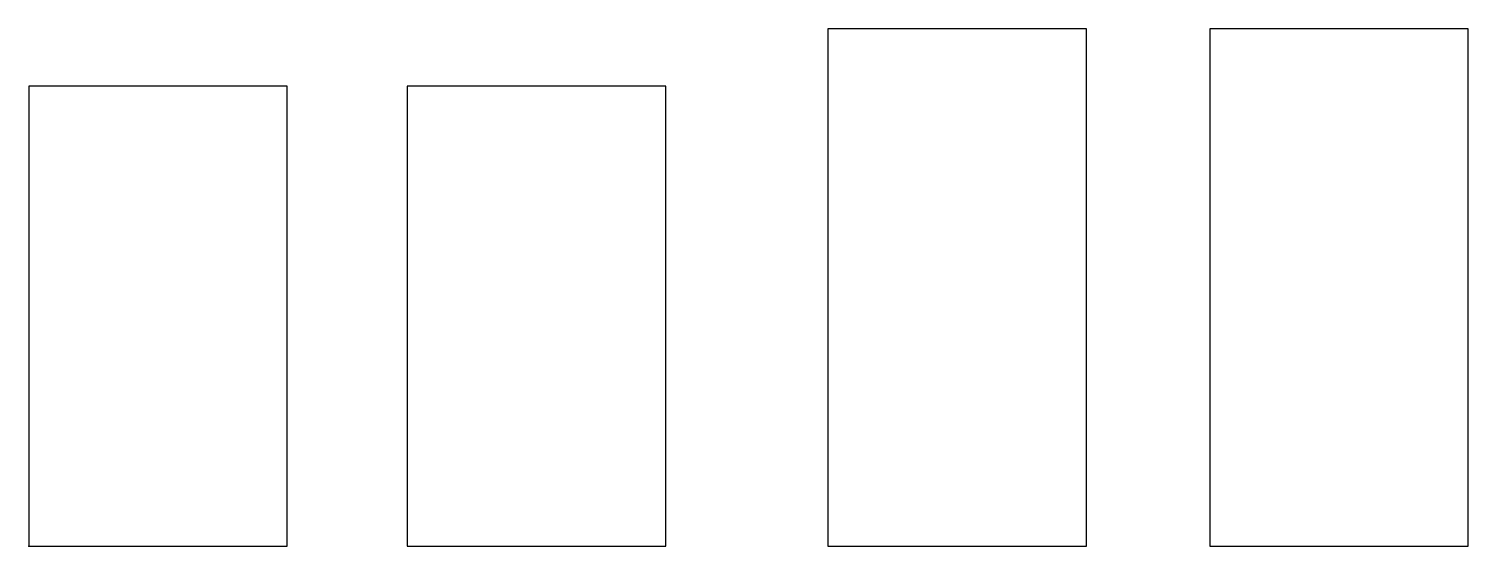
# Model space of a CAD drawing. Header units: centimetres. Extents: x 0 to 50.1, y 0 to 18.
import ezdxf

# ---------------------------------------------------------------- set-up
doc = ezdxf.new("R2010")
doc.units = ezdxf.units.CM
doc.header["$MEASUREMENT"] = 0
doc.layers.add('compass_box_sides v4_Sketch1', color=7, linetype='Continuous')

msp = doc.modelspace()

# ---------------------------------------------------------------- linework, layer by layer
at = {"layer": 'compass_box_sides v4_Sketch1'}
for p, q in [((27.827, 18), (27.827, 0)), ((36.827, 18), (27.827, 18)), ((36.827, 0), (36.827, 18)), ((50.123, 18), (41.123, 18)), ((41.123, 18), (41.123, 0)), ((50.123, 0), (50.123, 18)), ((0, 16), (0, 0)), ((9, 16), (0, 16)), ((9, 0), (9, 16)), ((22.178, 16), (13.178, 16)), ((13.178, 16), (13.178, 0)), ((22.178, 0), (22.178, 16)), ((0, 0), (9, 0)), ((13.178, 0), (22.178, 0)), ((27.827, 0), (36.827, 0)), ((41.123, 0), (50.123, 0))]:
    msp.add_line(p, q, dxfattribs=at)
msp.add_point((0, 0), dxfattribs=at)

doc.saveas('drawing.dxf')
